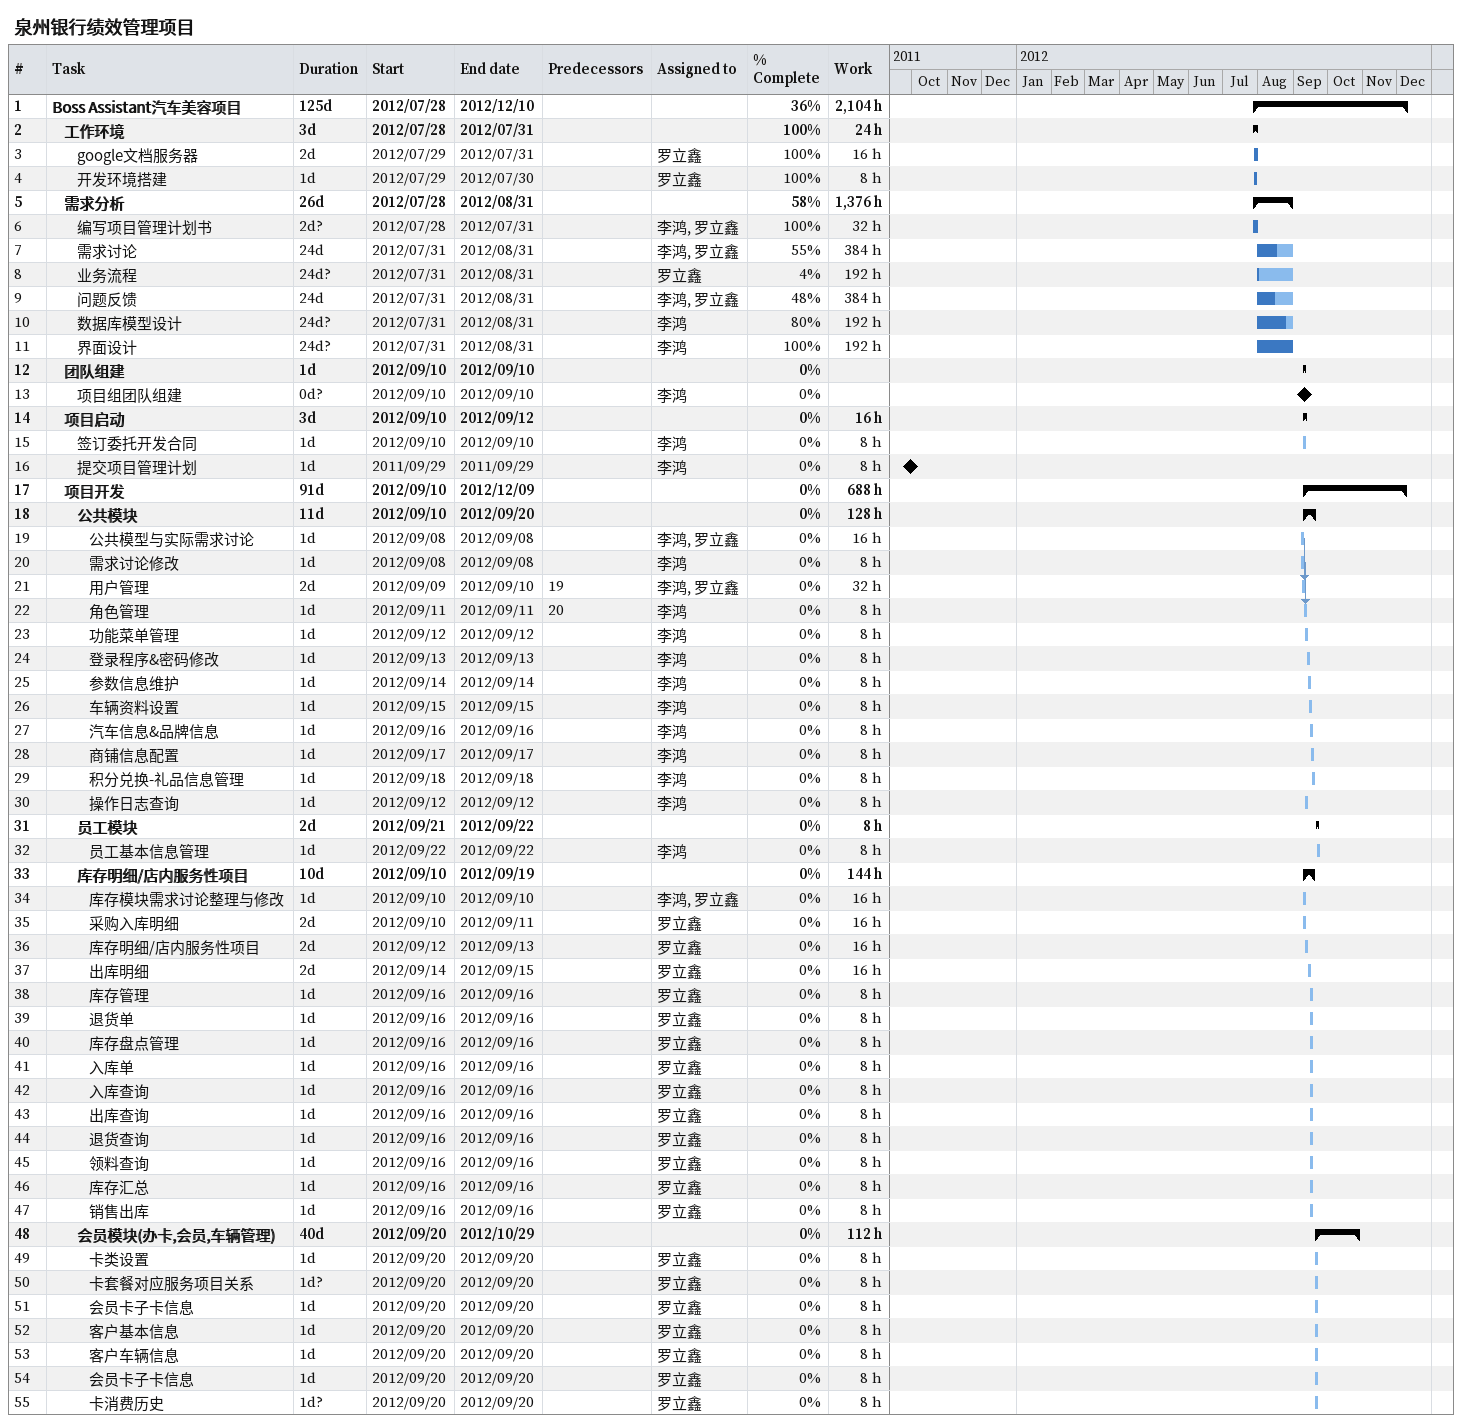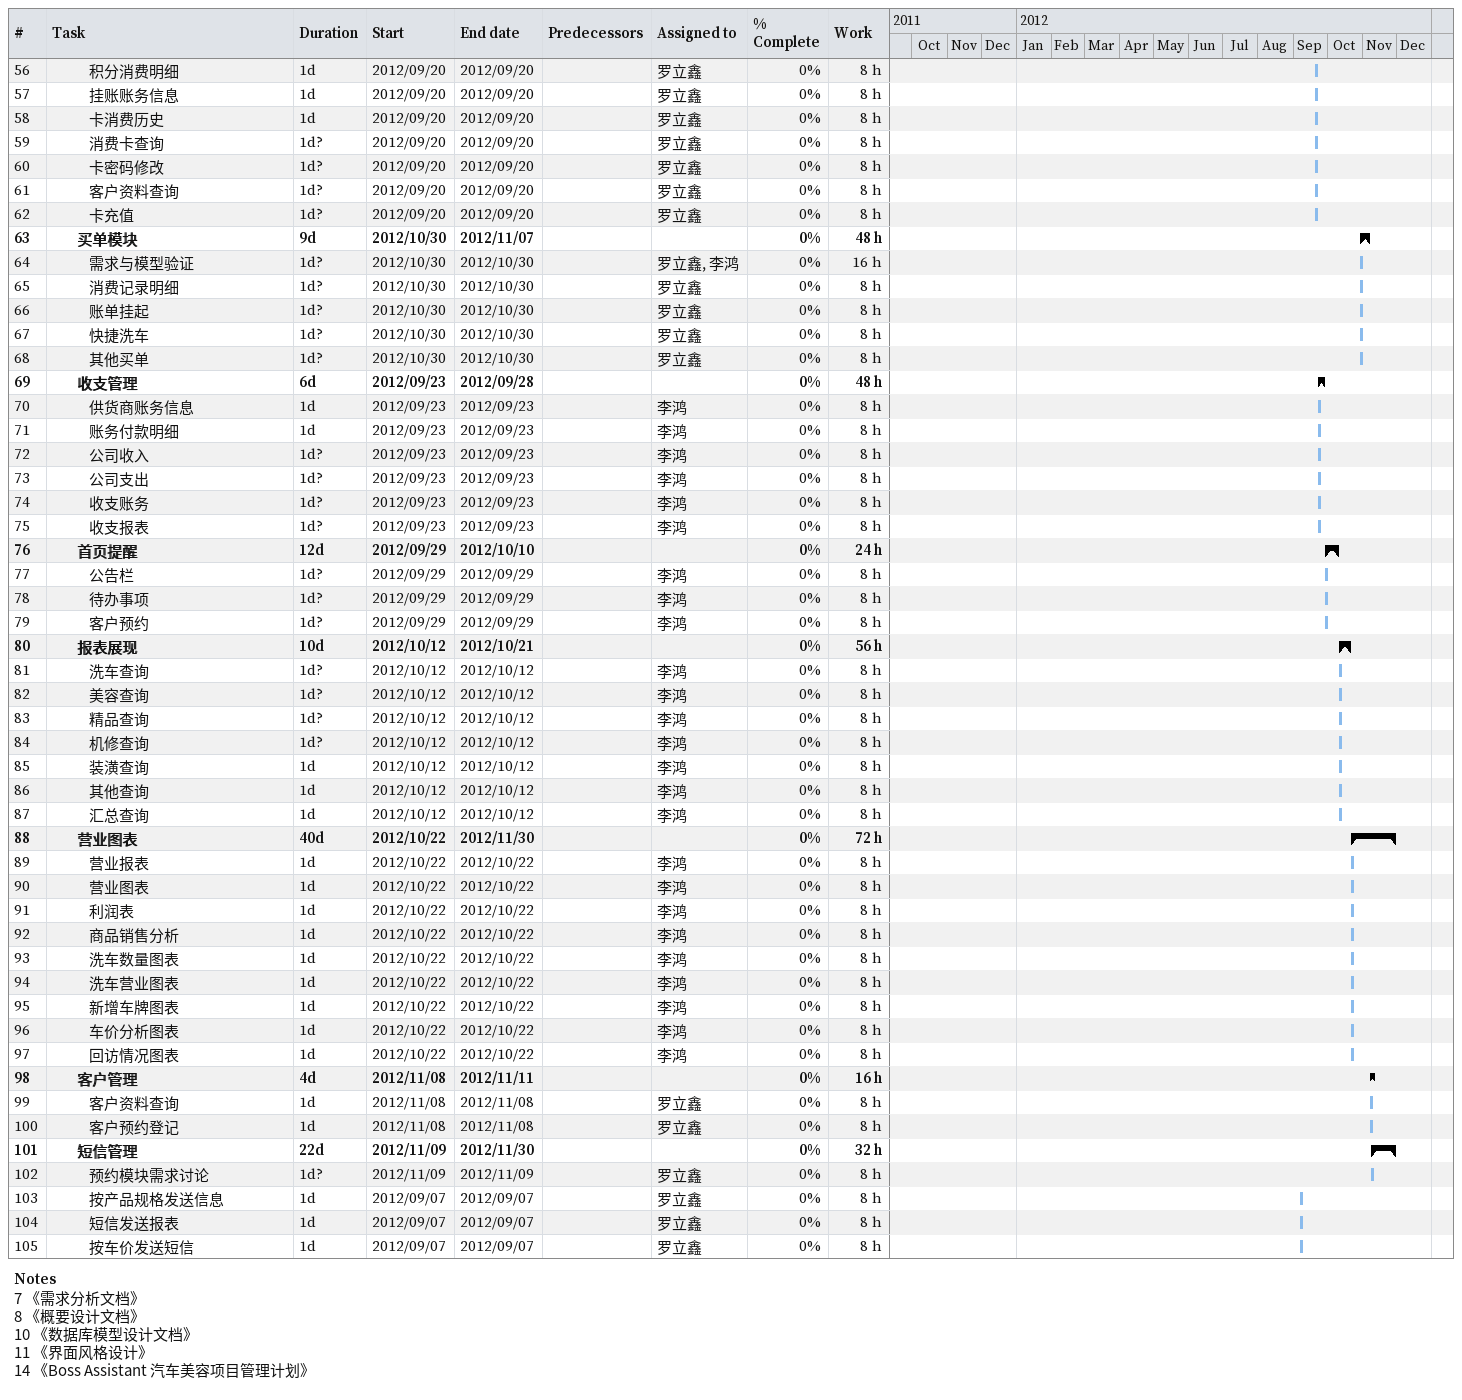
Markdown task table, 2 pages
泉州银行绩效管理项目

| ID | Level | Task | Duration | Start | Finish | Predecessors | Resources | % complete | Work (h) |
|---|---|---|---|---|---|---|---|---|---|
| 1 | 1 | **Boss Assistant汽车美容项目** | 125d | 2012-07-28 | 2012-12-10 |  |  | 36 | 2104 |
| 2 | 2 | **工作环境** | 3d | 2012-07-28 | 2012-07-31 |  |  | 100 | 24 |
| 3 | 3 | google文档服务器 | 2d | 2012-07-29 | 2012-07-31 |  | 罗立鑫 | 100 | 16 |
| 4 | 3 | 开发环境搭建 | 1d | 2012-07-29 | 2012-07-30 |  | 罗立鑫 | 100 | 8 |
| 5 | 2 | **需求分析** | 26d | 2012-07-28 | 2012-08-31 |  |  | 58 | 1376 |
| 6 | 3 | 编写项目管理计划书 | 2d? | 2012-07-28 | 2012-07-31 |  | 李鸿, 罗立鑫 | 100 | 32 |
| 7 | 3 | 需求讨论 | 24d | 2012-07-31 | 2012-08-31 |  | 李鸿, 罗立鑫 | 55 | 384 |
| 8 | 3 | 业务流程 | 24d? | 2012-07-31 | 2012-08-31 |  | 罗立鑫 | 4 | 192 |
| 9 | 3 | 问题反馈 | 24d | 2012-07-31 | 2012-08-31 |  | 李鸿, 罗立鑫 | 48 | 384 |
| 10 | 3 | 数据库模型设计 | 24d? | 2012-07-31 | 2012-08-31 |  | 李鸿 | 80 | 192 |
| 11 | 3 | 界面设计 | 24d? | 2012-07-31 | 2012-08-31 |  | 李鸿 | 100 | 192 |
| 12 | 2 | **团队组建** | 1d | 2012-09-10 | 2012-09-10 |  |  | 0 |  |
| 13 | 3 | 项目组团队组建 | 0d? | 2012-09-10 | 2012-09-10 |  | 李鸿 | 0 |  |
| 14 | 2 | **项目启动** | 3d | 2012-09-10 | 2012-09-12 |  |  | 0 | 16 |
| 15 | 3 | 签订委托开发合同 | 1d | 2012-09-10 | 2012-09-10 |  | 李鸿 | 0 | 8 |
| 16 | 3 | 提交项目管理计划 | 1d | 2011-09-29 | 2011-09-29 |  | 李鸿 | 0 | 8 |
| 17 | 2 | **项目开发** | 91d | 2012-09-10 | 2012-12-09 |  |  | 0 | 688 |
| 18 | 3 | **公共模块** | 11d | 2012-09-10 | 2012-09-20 |  |  | 0 | 128 |
| 19 | 4 | 公共模型与实际需求讨论 | 1d | 2012-09-08 | 2012-09-08 |  | 李鸿, 罗立鑫 | 0 | 16 |
| 20 | 4 | 需求讨论修改 | 1d | 2012-09-08 | 2012-09-08 |  | 李鸿 | 0 | 8 |
| 21 | 4 | 用户管理 | 2d | 2012-09-09 | 2012-09-10 | 19 | 李鸿, 罗立鑫 | 0 | 32 |
| 22 | 4 | 角色管理 | 1d | 2012-09-11 | 2012-09-11 | 20 | 李鸿 | 0 | 8 |
| 23 | 4 | 功能菜单管理 | 1d | 2012-09-12 | 2012-09-12 |  | 李鸿 | 0 | 8 |
| 24 | 4 | 登录程序&密码修改 | 1d | 2012-09-13 | 2012-09-13 |  | 李鸿 | 0 | 8 |
| 25 | 4 | 参数信息维护 | 1d | 2012-09-14 | 2012-09-14 |  | 李鸿 | 0 | 8 |
| 26 | 4 | 车辆资料设置 | 1d | 2012-09-15 | 2012-09-15 |  | 李鸿 | 0 | 8 |
| 27 | 4 | 汽车信息&品牌信息 | 1d | 2012-09-16 | 2012-09-16 |  | 李鸿 | 0 | 8 |
| 28 | 4 | 商铺信息配置 | 1d | 2012-09-17 | 2012-09-17 |  | 李鸿 | 0 | 8 |
| 29 | 4 | 积分兑换-礼品信息管理 | 1d | 2012-09-18 | 2012-09-18 |  | 李鸿 | 0 | 8 |
| 30 | 4 | 操作日志查询 | 1d | 2012-09-12 | 2012-09-12 |  | 李鸿 | 0 | 8 |
| 31 | 3 | **员工模块** | 2d | 2012-09-21 | 2012-09-22 |  |  | 0 | 8 |
| 32 | 4 | 员工基本信息管理 | 1d | 2012-09-22 | 2012-09-22 |  | 李鸿 | 0 | 8 |
| 33 | 3 | **库存明细/店内服务性项目** | 10d | 2012-09-10 | 2012-09-19 |  |  | 0 | 144 |
| 34 | 4 | 库存模块需求讨论整理与修改 | 1d | 2012-09-10 | 2012-09-10 |  | 李鸿, 罗立鑫 | 0 | 16 |
| 35 | 4 | 采购入库明细 | 2d | 2012-09-10 | 2012-09-11 |  | 罗立鑫 | 0 | 16 |
| 36 | 4 | 库存明细/店内服务性项目 | 2d | 2012-09-12 | 2012-09-13 |  | 罗立鑫 | 0 | 16 |
| 37 | 4 | 出库明细 | 2d | 2012-09-14 | 2012-09-15 |  | 罗立鑫 | 0 | 16 |
| 38 | 4 | 库存管理 | 1d | 2012-09-16 | 2012-09-16 |  | 罗立鑫 | 0 | 8 |
| 39 | 4 | 退货单 | 1d | 2012-09-16 | 2012-09-16 |  | 罗立鑫 | 0 | 8 |
| 40 | 4 | 库存盘点管理 | 1d | 2012-09-16 | 2012-09-16 |  | 罗立鑫 | 0 | 8 |
| 41 | 4 | 入库单 | 1d | 2012-09-16 | 2012-09-16 |  | 罗立鑫 | 0 | 8 |
| 42 | 4 | 入库查询 | 1d | 2012-09-16 | 2012-09-16 |  | 罗立鑫 | 0 | 8 |
| 43 | 4 | 出库查询 | 1d | 2012-09-16 | 2012-09-16 |  | 罗立鑫 | 0 | 8 |
| 44 | 4 | 退货查询 | 1d | 2012-09-16 | 2012-09-16 |  | 罗立鑫 | 0 | 8 |
| 45 | 4 | 领料查询 | 1d | 2012-09-16 | 2012-09-16 |  | 罗立鑫 | 0 | 8 |
| 46 | 4 | 库存汇总 | 1d | 2012-09-16 | 2012-09-16 |  | 罗立鑫 | 0 | 8 |
| 47 | 4 | 销售出库 | 1d | 2012-09-16 | 2012-09-16 |  | 罗立鑫 | 0 | 8 |
| 48 | 3 | **会员模块(办卡,会员,车辆管理)** | 40d | 2012-09-20 | 2012-10-29 |  |  | 0 | 112 |
| 49 | 4 | 卡类设置 | 1d | 2012-09-20 | 2012-09-20 |  | 罗立鑫 | 0 | 8 |
| 50 | 4 | 卡套餐对应服务项目关系 | 1d? | 2012-09-20 | 2012-09-20 |  | 罗立鑫 | 0 | 8 |
| 51 | 4 | 会员卡子卡信息 | 1d | 2012-09-20 | 2012-09-20 |  | 罗立鑫 | 0 | 8 |
| 52 | 4 | 客户基本信息 | 1d | 2012-09-20 | 2012-09-20 |  | 罗立鑫 | 0 | 8 |
| 53 | 4 | 客户车辆信息 | 1d | 2012-09-20 | 2012-09-20 |  | 罗立鑫 | 0 | 8 |
| 54 | 4 | 会员卡子卡信息 | 1d | 2012-09-20 | 2012-09-20 |  | 罗立鑫 | 0 | 8 |
| 55 | 4 | 卡消费历史 | 1d? | 2012-09-20 | 2012-09-20 |  | 罗立鑫 | 0 | 8 |
| 56 | 4 | 积分消费明细 | 1d | 2012-09-20 | 2012-09-20 |  | 罗立鑫 | 0 | 8 |
| 57 | 4 | 挂账账务信息 | 1d | 2012-09-20 | 2012-09-20 |  | 罗立鑫 | 0 | 8 |
| 58 | 4 | 卡消费历史 | 1d | 2012-09-20 | 2012-09-20 |  | 罗立鑫 | 0 | 8 |
| 59 | 4 | 消费卡查询 | 1d? | 2012-09-20 | 2012-09-20 |  | 罗立鑫 | 0 | 8 |
| 60 | 4 | 卡密码修改 | 1d? | 2012-09-20 | 2012-09-20 |  | 罗立鑫 | 0 | 8 |
| 61 | 4 | 客户资料查询 | 1d? | 2012-09-20 | 2012-09-20 |  | 罗立鑫 | 0 | 8 |
| 62 | 4 | 卡充值 | 1d? | 2012-09-20 | 2012-09-20 |  | 罗立鑫 | 0 | 8 |
| 63 | 3 | **买单模块** | 9d | 2012-10-30 | 2012-11-07 |  |  | 0 | 48 |
| 64 | 4 | 需求与模型验证 | 1d? | 2012-10-30 | 2012-10-30 |  | 罗立鑫, 李鸿 | 0 | 16 |
| 65 | 4 | 消费记录明细 | 1d? | 2012-10-30 | 2012-10-30 |  | 罗立鑫 | 0 | 8 |
| 66 | 4 | 账单挂起 | 1d? | 2012-10-30 | 2012-10-30 |  | 罗立鑫 | 0 | 8 |
| 67 | 4 | 快捷洗车 | 1d? | 2012-10-30 | 2012-10-30 |  | 罗立鑫 | 0 | 8 |
| 68 | 4 | 其他买单 | 1d? | 2012-10-30 | 2012-10-30 |  | 罗立鑫 | 0 | 8 |
| 69 | 3 | **收支管理** | 6d | 2012-09-23 | 2012-09-28 |  |  | 0 | 48 |
| 70 | 4 | 供货商账务信息 | 1d | 2012-09-23 | 2012-09-23 |  | 李鸿 | 0 | 8 |
| 71 | 4 | 账务付款明细 | 1d | 2012-09-23 | 2012-09-23 |  | 李鸿 | 0 | 8 |
| 72 | 4 | 公司收入 | 1d? | 2012-09-23 | 2012-09-23 |  | 李鸿 | 0 | 8 |
| 73 | 4 | 公司支出 | 1d? | 2012-09-23 | 2012-09-23 |  | 李鸿 | 0 | 8 |
| 74 | 4 | 收支账务 | 1d? | 2012-09-23 | 2012-09-23 |  | 李鸿 | 0 | 8 |
| 75 | 4 | 收支报表 | 1d? | 2012-09-23 | 2012-09-23 |  | 李鸿 | 0 | 8 |
| 76 | 3 | **首页提醒** | 12d | 2012-09-29 | 2012-10-10 |  |  | 0 | 24 |
| 77 | 4 | 公告栏 | 1d? | 2012-09-29 | 2012-09-29 |  | 李鸿 | 0 | 8 |
| 78 | 4 | 待办事项 | 1d? | 2012-09-29 | 2012-09-29 |  | 李鸿 | 0 | 8 |
| 79 | 4 | 客户预约 | 1d? | 2012-09-29 | 2012-09-29 |  | 李鸿 | 0 | 8 |
| 80 | 3 | **报表展现** | 10d | 2012-10-12 | 2012-10-21 |  |  | 0 | 56 |
| 81 | 4 | 洗车查询 | 1d? | 2012-10-12 | 2012-10-12 |  | 李鸿 | 0 | 8 |
| 82 | 4 | 美容查询 | 1d? | 2012-10-12 | 2012-10-12 |  | 李鸿 | 0 | 8 |
| 83 | 4 | 精品查询 | 1d? | 2012-10-12 | 2012-10-12 |  | 李鸿 | 0 | 8 |
| 84 | 4 | 机修查询 | 1d? | 2012-10-12 | 2012-10-12 |  | 李鸿 | 0 | 8 |
| 85 | 4 | 装潢查询 | 1d | 2012-10-12 | 2012-10-12 |  | 李鸿 | 0 | 8 |
| 86 | 4 | 其他查询 | 1d | 2012-10-12 | 2012-10-12 |  | 李鸿 | 0 | 8 |
| 87 | 4 | 汇总查询 | 1d | 2012-10-12 | 2012-10-12 |  | 李鸿 | 0 | 8 |
| 88 | 3 | **营业图表** | 40d | 2012-10-22 | 2012-11-30 |  |  | 0 | 72 |
| 89 | 4 | 营业报表 | 1d | 2012-10-22 | 2012-10-22 |  | 李鸿 | 0 | 8 |
| 90 | 4 | 营业图表 | 1d | 2012-10-22 | 2012-10-22 |  | 李鸿 | 0 | 8 |
| 91 | 4 | 利润表 | 1d | 2012-10-22 | 2012-10-22 |  | 李鸿 | 0 | 8 |
| 92 | 4 | 商品销售分析 | 1d | 2012-10-22 | 2012-10-22 |  | 李鸿 | 0 | 8 |
| 93 | 4 | 洗车数量图表 | 1d | 2012-10-22 | 2012-10-22 |  | 李鸿 | 0 | 8 |
| 94 | 4 | 洗车营业图表 | 1d | 2012-10-22 | 2012-10-22 |  | 李鸿 | 0 | 8 |
| 95 | 4 | 新增车牌图表 | 1d | 2012-10-22 | 2012-10-22 |  | 李鸿 | 0 | 8 |
| 96 | 4 | 车价分析图表 | 1d | 2012-10-22 | 2012-10-22 |  | 李鸿 | 0 | 8 |
| 97 | 4 | 回访情况图表 | 1d | 2012-10-22 | 2012-10-22 |  | 李鸿 | 0 | 8 |
| 98 | 3 | **客户管理** | 4d | 2012-11-08 | 2012-11-11 |  |  | 0 | 16 |
| 99 | 4 | 客户资料查询 | 1d | 2012-11-08 | 2012-11-08 |  | 罗立鑫 | 0 | 8 |
| 100 | 4 | 客户预约登记 | 1d | 2012-11-08 | 2012-11-08 |  | 罗立鑫 | 0 | 8 |
| 101 | 3 | **短信管理** | 22d | 2012-11-09 | 2012-11-30 |  |  | 0 | 32 |
| 102 | 4 | 预约模块需求讨论 | 1d? | 2012-11-09 | 2012-11-09 |  | 罗立鑫 | 0 | 8 |
| 103 | 4 | 按产品规格发送信息 | 1d | 2012-09-07 | 2012-09-07 |  | 罗立鑫 | 0 | 8 |
| 104 | 4 | 短信发送报表 | 1d | 2012-09-07 | 2012-09-07 |  | 罗立鑫 | 0 | 8 |
| 105 | 4 | 按车价发送短信 | 1d | 2012-09-07 | 2012-09-07 |  | 罗立鑫 | 0 | 8 |

Notes
- 7: 《需求分析文档》
- 8: 《概要设计文档》
- 10: 《数据库模型设计文档》
- 11: 《界面风格设计》
- 14: 《Boss Assistant 汽车美容项目管理计划》
